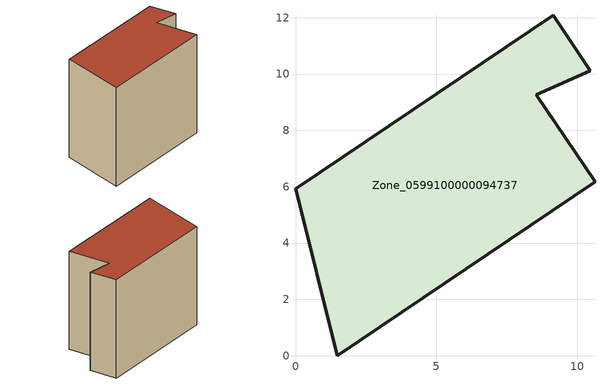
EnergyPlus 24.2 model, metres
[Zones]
Zone_0599100000094737
 floor ground (C_G): 10.47,10.12 8.55,9.26 10.63,6.18 1.48,0 0,5.92 9.15,12.09 z0
 wall outside (C_F): 1.48,0 10.63,6.18 8.55,9.26 10.47,10.12 9.15,12.09 0,5.92 1.48,0 z0:8.35
 roof outside (C_R): 9.15,12.09 0,5.92 1.48,0 10.63,6.18 8.55,9.26 10.47,10.12 z8.35
[BUILDING]
Pand.0599100000094737: North Axis=0; Terrain=City; Loads Convergence Tolerance Value=0.04; Temperature Convergence Tolerance Value=0.4; Solar Distribution=FullExterior; Maximum Number of Warmup Days=25; Minimum Number of Warmup Days=1
[Site:Location]
Rotterdam.The.Hague.AP_ZH_NLD Design_Conditions: Latitude=51.96; Longitude=4.45; Time Zone=1; Elevation=-4.5
[SITE:GROUNDTEMPERATURE:BUILDINGSURFACE]
18, 18, 18, 18, 18, 18, 18, 18, 18, 18, 18, 18
[MATERIAL] Thermal Absorptance=0.9; Solar Absorptance=0.7; Visible Absorptance=0.7
Name | Roughness | Thickness | Conductivity | Density | Specific Heat
G.TI.1992-2005 | MediumSmooth | 0.15 | 0.06 | 540 | 1210
F.TI.1992-2005 | Rough | 0.3 | 0.12 | 1920 | 840
R.TI.1992-2005 | MediumRough | 0.2 | 0.08 | 1500 | 1000
[CONSTRUCTION]
C_G: G.TI.1992-2005
C_F: F.TI.1992-2005
C_R: R.TI.1992-2005
[ZONE]
Zone_0599100000094737: Type=1; Multiplier=1; Ceiling Height=Autocalculate; Volume=Autocalculate; Floor Area=autocalculate; Part of Total Floor Area=Yes
[ZONEINFILTRATION:DESIGNFLOWRATE]
Infil_Zone_0599100000094737: Zone or ZoneList or Space or SpaceList=Zone_0599100000094737; Schedule=AlwaysOn; Design Flow Rate Calculation Method=Flow/Area; Flow Rate per Floor Area=0.0015; Constant Term Coefficient=1; Temperature Term Coefficient=0; Velocity Term Coefficient=0; Velocity Squared Term Coefficient=0
[HVACTEMPLATE:ZONE:IDEALLOADSAIRSYSTEM]
Zone_0599100000094737: Maximum Heating Supply Air Temperature=50; Minimum Cooling Supply Air Temperature=13; Maximum Heating Supply Air Humidity Ratio=0.0156; Minimum Cooling Supply Air Humidity Ratio=0.0077; Heating Limit=NoLimit; Cooling Limit=NoLimit; Dehumidification Control Type=ConstantSensibleHeatRatio; Cooling Sensible Heat Ratio=0.7; Dehumidification Setpoint=60; Humidification Control Type=None; Humidification Setpoint=30; Outdoor Air Method=None; Outdoor Air Flow Rate per Person=0.00944; Outdoor Air Flow Rate per Zone Floor Area=0; Outdoor Air Flow Rate per Zone=0; Demand Controlled Ventilation Type=None; Outdoor Air Economizer Type=NoEconomizer; Heat Recovery Type=None; Sensible Heat Recovery Effectiveness=0.7; Latent Heat Recovery Effectiveness=0.65
[ZONECONTROL:THERMOSTAT]
ThermostatControl_Zone_0599100000094737: Zone or ZoneList=Zone_0599100000094737; Control Type Schedule=DualSetpointControlType; Control 1=Thermostat_Zone_0599100000094737; Temperature Difference Between Cutout And Setpoint=0
[THERMOSTATSETPOINT:DUALSETPOINT]
Thermostat_Zone_0599100000094737: Heating Setpoint Temperature Schedule=HeatingSetpoint_Zone_0599100000094737; Cooling Setpoint Temperature Schedule=CoolingSetpoint_Zone_0599100000094737
[SCHEDULE:COMPACT]
HeatingSetpoint_Zone_0599100000094737: Through: 12/31, For: AllDays, Until: 24:00, 21
CoolingSetpoint_Zone_0599100000094737: Through: 12/31, For: AllDays, Until: 24:00, 24
DualSetpointControlType: Through: 12/31, For: AllDays, Until: 24:00, 4
AlwaysOn: Through: 12/31, For: AllDays, Until: 24:00, 1
